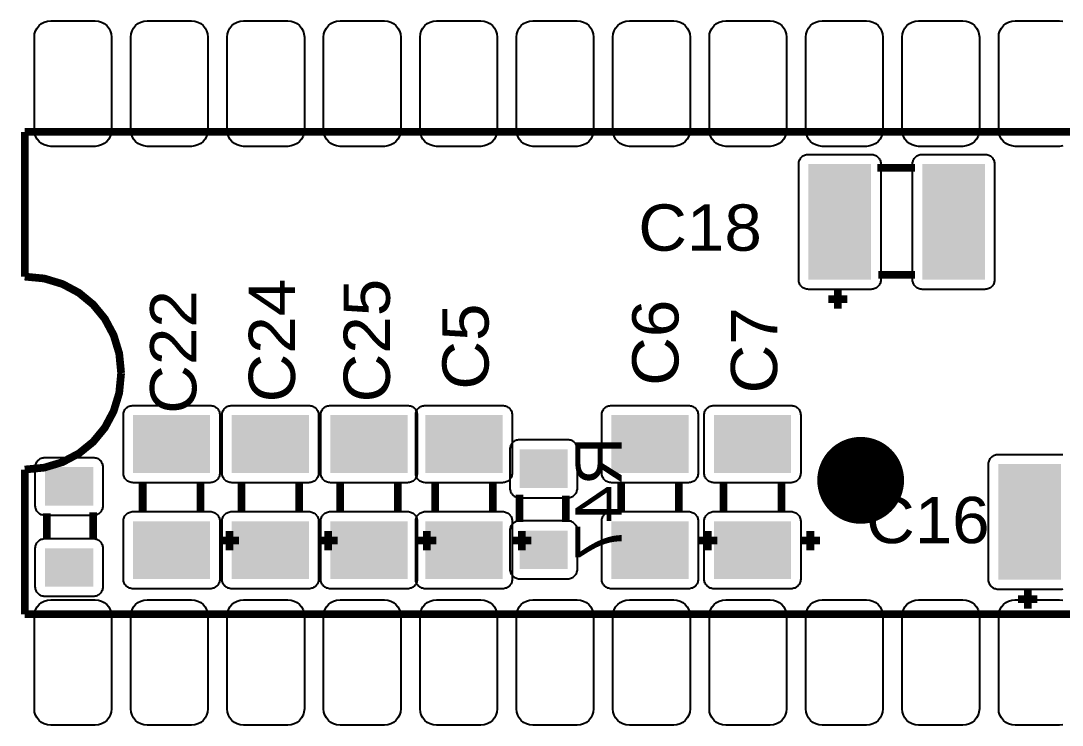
# Model space of a CAD drawing. Header units: inches. Extents: x 18.7 to 39.4, y 4.3 to 20.5.
# Drawn here: x 28.02 to 29.445, y 10.553 to 11.517 of the extents above; entities that cross this region are included whole.
import ezdxf

# ---------------------------------------------------------------- set-up
doc = ezdxf.new("R2010")
doc.units = ezdxf.units.IN
doc.header["$MEASUREMENT"] = 0
doc.styles.get("Standard").update_dxf_attribs({"font": 'arial.ttf'})

# ---------------------------------------------------------------- blocks, each defined once
blk = doc.blocks.new('RPAD')
blk.add_trace([(-0.5, -0.5), (-0.5, 0.5), (0.5, -0.5), (0.5, 0.5)])
blk = doc.blocks.new('EPAD')
at = {"const_width": 0.5}
blk.add_lwpolyline([(-0.25, 0, 1), (0.25, 0, 1)], format="xyb", close=True, dxfattribs=at)
blk = doc.blocks.new('NextionControlV4')
for points in [[(42.5785, 14.3414), (42.5325, 14.3414), (42.529, 14.3418), (42.5258, 14.3428), (42.5229, 14.3443), (42.5204, 14.3464), (42.5183, 14.3489), (42.5168, 14.3518), (42.5158, 14.355), (42.5155, 14.3584), (42.5155, 14.4544), (42.5158, 14.4579), (42.5168, 14.4611), (42.5183, 14.464), (42.5204, 14.4665), (42.5229, 14.4686), (42.5258, 14.4701), (42.529, 14.4711), (42.5325, 14.4714), (42.5785, 14.4714), (42.5819, 14.4711), (42.5851, 14.4701), (42.588, 14.4686), (42.5905, 14.4665), (42.5926, 14.464), (42.5941, 14.4611), (42.5951, 14.4579), (42.5955, 14.4544), (42.5955, 14.3584), (42.5951, 14.355), (42.5941, 14.3518), (42.5926, 14.3489), (42.5905, 14.3464), (42.588, 14.3443), (42.5851, 14.3428), (42.5819, 14.3418), (42.5785, 14.3414)], [(42.6785, 14.3414), (42.6325, 14.3414), (42.629, 14.3418), (42.6258, 14.3428), (42.6229, 14.3443), (42.6204, 14.3464), (42.6183, 14.3489), (42.6168, 14.3518), (42.6158, 14.355), (42.6155, 14.3584), (42.6155, 14.4544), (42.6158, 14.4579), (42.6168, 14.4611), (42.6183, 14.464), (42.6204, 14.4665), (42.6229, 14.4686), (42.6258, 14.4701), (42.629, 14.4711), (42.6325, 14.4714), (42.6785, 14.4714), (42.6819, 14.4711), (42.6851, 14.4701), (42.688, 14.4686), (42.6905, 14.4665), (42.6926, 14.464), (42.6941, 14.4611), (42.6951, 14.4579), (42.6955, 14.4544), (42.6955, 14.3584), (42.6951, 14.355), (42.6941, 14.3518), (42.6926, 14.3489), (42.6905, 14.3464), (42.688, 14.3443), (42.6851, 14.3428), (42.6819, 14.3418), (42.6785, 14.3414)], [(42.7785, 14.3414), (42.7325, 14.3414), (42.729, 14.3418), (42.7258, 14.3428), (42.7229, 14.3443), (42.7204, 14.3464), (42.7183, 14.3489), (42.7168, 14.3518), (42.7158, 14.355), (42.7155, 14.3584), (42.7155, 14.4544), (42.7158, 14.4579), (42.7168, 14.4611), (42.7183, 14.464), (42.7204, 14.4665), (42.7229, 14.4686), (42.7258, 14.4701), (42.729, 14.4711), (42.7325, 14.4714), (42.7785, 14.4714), (42.7819, 14.4711), (42.7851, 14.4701), (42.788, 14.4686), (42.7905, 14.4665), (42.7926, 14.464), (42.7941, 14.4611), (42.7951, 14.4579), (42.7955, 14.4544), (42.7955, 14.3584), (42.7951, 14.355), (42.7941, 14.3518), (42.7926, 14.3489), (42.7905, 14.3464), (42.788, 14.3443), (42.7851, 14.3428), (42.7819, 14.3418), (42.7785, 14.3414)], [(42.8785, 14.3414), (42.8325, 14.3414), (42.829, 14.3418), (42.8258, 14.3428), (42.8229, 14.3443), (42.8204, 14.3464), (42.8183, 14.3489), (42.8168, 14.3518), (42.8158, 14.355), (42.8155, 14.3584), (42.8155, 14.4544), (42.8158, 14.4579), (42.8168, 14.4611), (42.8183, 14.464), (42.8204, 14.4665), (42.8229, 14.4686), (42.8258, 14.4701), (42.829, 14.4711), (42.8325, 14.4714), (42.8785, 14.4714), (42.8819, 14.4711), (42.8851, 14.4701), (42.888, 14.4686), (42.8905, 14.4665), (42.8926, 14.464), (42.8941, 14.4611), (42.8951, 14.4579), (42.8955, 14.4544), (42.8955, 14.3584), (42.8951, 14.355), (42.8941, 14.3518), (42.8926, 14.3489), (42.8905, 14.3464), (42.888, 14.3443), (42.8851, 14.3428), (42.8819, 14.3418), (42.8785, 14.3414)], [(42.9785, 14.3414), (42.9325, 14.3414), (42.929, 14.3418), (42.9258, 14.3428), (42.9229, 14.3443), (42.9204, 14.3464), (42.9183, 14.3489), (42.9168, 14.3518), (42.9158, 14.355), (42.9155, 14.3584), (42.9155, 14.4544), (42.9158, 14.4579), (42.9168, 14.4611), (42.9183, 14.464), (42.9204, 14.4665), (42.9229, 14.4686), (42.9258, 14.4701), (42.929, 14.4711), (42.9325, 14.4714), (42.9785, 14.4714), (42.9819, 14.4711), (42.9851, 14.4701), (42.988, 14.4686), (42.9905, 14.4665), (42.9926, 14.464), (42.9941, 14.4611), (42.9951, 14.4579), (42.9955, 14.4544), (42.9955, 14.3584), (42.9951, 14.355), (42.9941, 14.3518), (42.9926, 14.3489), (42.9905, 14.3464), (42.988, 14.3443), (42.9851, 14.3428), (42.9819, 14.3418), (42.9785, 14.3414)], [(43.0785, 14.3414), (43.0325, 14.3414), (43.029, 14.3418), (43.0258, 14.3428), (43.0229, 14.3443), (43.0204, 14.3464), (43.0183, 14.3489), (43.0168, 14.3518), (43.0158, 14.355), (43.0155, 14.3584), (43.0155, 14.4544), (43.0158, 14.4579), (43.0168, 14.4611), (43.0183, 14.464), (43.0204, 14.4665), (43.0229, 14.4686), (43.0258, 14.4701), (43.029, 14.4711), (43.0325, 14.4714), (43.0785, 14.4714), (43.0819, 14.4711), (43.0851, 14.4701), (43.088, 14.4686), (43.0905, 14.4665), (43.0926, 14.464), (43.0941, 14.4611), (43.0951, 14.4579), (43.0955, 14.4544), (43.0955, 14.3584), (43.0951, 14.355), (43.0941, 14.3518), (43.0926, 14.3489), (43.0905, 14.3464), (43.088, 14.3443), (43.0851, 14.3428), (43.0819, 14.3418), (43.0785, 14.3414)], [(43.1785, 14.3414), (43.1325, 14.3414), (43.129, 14.3418), (43.1258, 14.3428), (43.1229, 14.3443), (43.1204, 14.3464), (43.1183, 14.3489), (43.1168, 14.3518), (43.1158, 14.355), (43.1155, 14.3584), (43.1155, 14.4544), (43.1158, 14.4579), (43.1168, 14.4611), (43.1183, 14.464), (43.1204, 14.4665), (43.1229, 14.4686), (43.1258, 14.4701), (43.129, 14.4711), (43.1325, 14.4714), (43.1785, 14.4714), (43.1819, 14.4711), (43.1851, 14.4701), (43.188, 14.4686), (43.1905, 14.4665), (43.1926, 14.464), (43.1941, 14.4611), (43.1951, 14.4579), (43.1955, 14.4544), (43.1955, 14.3584), (43.1951, 14.355), (43.1941, 14.3518), (43.1926, 14.3489), (43.1905, 14.3464), (43.188, 14.3443), (43.1851, 14.3428), (43.1819, 14.3418), (43.1785, 14.3414)], [(43.2785, 14.3414), (43.2325, 14.3414), (43.229, 14.3418), (43.2258, 14.3428), (43.2229, 14.3443), (43.2204, 14.3464), (43.2183, 14.3489), (43.2168, 14.3518), (43.2158, 14.355), (43.2155, 14.3584), (43.2155, 14.4544), (43.2158, 14.4579), (43.2168, 14.4611), (43.2183, 14.464), (43.2204, 14.4665), (43.2229, 14.4686), (43.2258, 14.4701), (43.229, 14.4711), (43.2325, 14.4714), (43.2785, 14.4714), (43.2819, 14.4711), (43.2851, 14.4701), (43.288, 14.4686), (43.2905, 14.4665), (43.2926, 14.464), (43.2941, 14.4611), (43.2951, 14.4579), (43.2955, 14.4544), (43.2955, 14.3584), (43.2951, 14.355), (43.2941, 14.3518), (43.2926, 14.3489), (43.2905, 14.3464), (43.288, 14.3443), (43.2851, 14.3428), (43.2819, 14.3418), (43.2785, 14.3414)], [(43.3785, 14.3414), (43.3325, 14.3414), (43.329, 14.3418), (43.3258, 14.3428), (43.3229, 14.3443), (43.3204, 14.3464), (43.3183, 14.3489), (43.3168, 14.3518), (43.3158, 14.355), (43.3155, 14.3584), (43.3155, 14.4544), (43.3158, 14.4579), (43.3168, 14.4611), (43.3183, 14.464), (43.3204, 14.4665), (43.3229, 14.4686), (43.3258, 14.4701), (43.329, 14.4711), (43.3325, 14.4714), (43.3785, 14.4714), (43.3819, 14.4711), (43.3851, 14.4701), (43.388, 14.4686), (43.3905, 14.4665), (43.3926, 14.464), (43.3941, 14.4611), (43.3951, 14.4579), (43.3955, 14.4544), (43.3955, 14.3584), (43.3951, 14.355), (43.3941, 14.3518), (43.3926, 14.3489), (43.3905, 14.3464), (43.388, 14.3443), (43.3851, 14.3428), (43.3819, 14.3418), (43.3785, 14.3414)], [(43.4785, 14.3414), (43.4325, 14.3414), (43.429, 14.3418), (43.4258, 14.3428), (43.4229, 14.3443), (43.4204, 14.3464), (43.4183, 14.3489), (43.4168, 14.3518), (43.4158, 14.355), (43.4155, 14.3584), (43.4155, 14.4544), (43.4158, 14.4579), (43.4168, 14.4611), (43.4183, 14.464), (43.4204, 14.4665), (43.4229, 14.4686), (43.4258, 14.4701), (43.429, 14.4711), (43.4325, 14.4714), (43.4785, 14.4714), (43.4819, 14.4711), (43.4851, 14.4701), (43.488, 14.4686), (43.4905, 14.4665), (43.4926, 14.464), (43.4941, 14.4611), (43.4951, 14.4579), (43.4955, 14.4544), (43.4955, 14.3584), (43.4951, 14.355), (43.4941, 14.3518), (43.4926, 14.3489), (43.4905, 14.3464), (43.488, 14.3443), (43.4851, 14.3428), (43.4819, 14.3418), (43.4785, 14.3414)], [(43.3832, 14.1931), (43.3182, 14.1931), (43.3172, 14.1932), (43.3162, 14.1933), (43.3152, 14.1936), (43.3143, 14.1939), (43.3134, 14.1943), (43.3126, 14.1948), (43.3118, 14.1954), (43.3111, 14.196), (43.3105, 14.1967), (43.3099, 14.1975), (43.3094, 14.1983), (43.309, 14.1992), (43.3087, 14.2001), (43.3084, 14.2011), (43.3083, 14.2021), (43.3082, 14.2031), (43.3082, 14.3231), (43.3083, 14.3242), (43.3084, 14.3252), (43.3087, 14.3261), (43.309, 14.3271), (43.3094, 14.3279), (43.3099, 14.3288), (43.3105, 14.3295), (43.3111, 14.3302), (43.3118, 14.3309), (43.3126, 14.3315), (43.3134, 14.3319), (43.3143, 14.3324), (43.3152, 14.3327), (43.3162, 14.3329), (43.3172, 14.3331), (43.3182, 14.3331), (43.3832, 14.3331), (43.3843, 14.3331), (43.3853, 14.3329), (43.3862, 14.3327), (43.3872, 14.3324), (43.388, 14.3319), (43.3889, 14.3315), (43.3896, 14.3309), (43.3903, 14.3302), (43.391, 14.3295), (43.3915, 14.3288), (43.392, 14.3279), (43.3925, 14.3271), (43.3928, 14.3261), (43.393, 14.3252), (43.3932, 14.3242), (43.3932, 14.3231), (43.3932, 14.2031), (43.3932, 14.2021), (43.393, 14.2011), (43.3928, 14.2001), (43.3925, 14.1992), (43.392, 14.1983), (43.3915, 14.1975), (43.391, 14.1967), (43.3903, 14.196), (43.3896, 14.1954), (43.3889, 14.1948), (43.388, 14.1943), (43.3872, 14.1939), (43.3862, 14.1936), (43.3853, 14.1933), (43.3843, 14.1932), (43.3832, 14.1931)], [(43.5012, 14.1931), (43.4362, 14.1931), (43.4352, 14.1932), (43.4342, 14.1933), (43.4332, 14.1936), (43.4323, 14.1939), (43.4314, 14.1943), (43.4306, 14.1948), (43.4298, 14.1954), (43.4291, 14.196), (43.4285, 14.1967), (43.4279, 14.1975), (43.4274, 14.1983), (43.427, 14.1992), (43.4267, 14.2001), (43.4264, 14.2011), (43.4263, 14.2021), (43.4262, 14.2031), (43.4262, 14.3231), (43.4263, 14.3242), (43.4264, 14.3252), (43.4267, 14.3261), (43.427, 14.3271), (43.4274, 14.3279), (43.4279, 14.3288), (43.4285, 14.3295), (43.4291, 14.3302), (43.4298, 14.3309), (43.4306, 14.3315), (43.4314, 14.3319), (43.4323, 14.3324), (43.4332, 14.3327), (43.4342, 14.3329), (43.4352, 14.3331), (43.4362, 14.3331), (43.5012, 14.3331), (43.5023, 14.3331), (43.5033, 14.3329), (43.5042, 14.3327), (43.5052, 14.3324), (43.506, 14.3319), (43.5069, 14.3315), (43.5076, 14.3309), (43.5083, 14.3302), (43.509, 14.3295), (43.5095, 14.3288), (43.51, 14.3279), (43.5105, 14.3271), (43.5108, 14.3261), (43.511, 14.3252), (43.5112, 14.3242), (43.5112, 14.3231), (43.5112, 14.2031), (43.5112, 14.2021), (43.511, 14.2011), (43.5108, 14.2001), (43.5105, 14.1992), (43.51, 14.1983), (43.5095, 14.1975), (43.509, 14.1967), (43.5083, 14.196), (43.5076, 14.1954), (43.5069, 14.1948), (43.506, 14.1943), (43.5052, 14.1939), (43.5042, 14.1936), (43.5033, 14.1933), (43.5023, 14.1932), (43.5012, 14.1931)], [(42.7078, 14.0628), (42.7078, 14.0028), (42.7078, 14.0018), (42.7076, 14.0008), (42.7074, 13.9998), (42.707, 13.9989), (42.7066, 13.998), (42.7061, 13.9972), (42.7056, 13.9964), (42.7049, 13.9957), (42.7042, 13.9951), (42.7035, 13.9945), (42.7026, 13.994), (42.7018, 13.9936), (42.7008, 13.9933), (42.6999, 13.993), (42.6989, 13.9929), (42.6978, 13.9928), (42.6178, 13.9928), (42.6168, 13.9929), (42.6158, 13.993), (42.6148, 13.9933), (42.6139, 13.9936), (42.613, 13.994), (42.6122, 13.9945), (42.6114, 13.9951), (42.6107, 13.9957), (42.6101, 13.9964), (42.6095, 13.9972), (42.609, 13.998), (42.6086, 13.9989), (42.6083, 13.9998), (42.608, 14.0008), (42.6079, 14.0018), (42.6078, 14.0028), (42.6078, 14.0628), (42.6079, 14.0639), (42.608, 14.0649), (42.6083, 14.0658), (42.6086, 14.0668), (42.609, 14.0676), (42.6095, 14.0685), (42.6101, 14.0692), (42.6107, 14.0699), (42.6114, 14.0706), (42.6122, 14.0711), (42.613, 14.0716), (42.6139, 14.072), (42.6148, 14.0724), (42.6158, 14.0726), (42.6168, 14.0728), (42.6178, 14.0728), (42.6978, 14.0728), (42.6989, 14.0728), (42.6999, 14.0726), (42.7008, 14.0724), (42.7018, 14.072), (42.7026, 14.0716), (42.7035, 14.0711), (42.7042, 14.0706), (42.7049, 14.0699), (42.7056, 14.0692), (42.7061, 14.0685), (42.7066, 14.0676), (42.707, 14.0668), (42.7074, 14.0658), (42.7076, 14.0649), (42.7078, 14.0639), (42.7078, 14.0628)], [(42.8102, 14.0628), (42.8102, 14.0028), (42.8101, 14.0018), (42.81, 14.0008), (42.8097, 13.9998), (42.8094, 13.9989), (42.809, 13.998), (42.8085, 13.9972), (42.8079, 13.9964), (42.8073, 13.9957), (42.8066, 13.9951), (42.8058, 13.9945), (42.805, 13.994), (42.8041, 13.9936), (42.8032, 13.9933), (42.8022, 13.993), (42.8012, 13.9929), (42.8002, 13.9928), (42.7202, 13.9928), (42.7191, 13.9929), (42.7181, 13.993), (42.7172, 13.9933), (42.7162, 13.9936), (42.7154, 13.994), (42.7145, 13.9945), (42.7138, 13.9951), (42.7131, 13.9957), (42.7124, 13.9964), (42.7119, 13.9972), (42.7114, 13.998), (42.7109, 13.9989), (42.7106, 13.9998), (42.7104, 14.0008), (42.7102, 14.0018), (42.7102, 14.0028), (42.7102, 14.0628), (42.7102, 14.0639), (42.7104, 14.0649), (42.7106, 14.0658), (42.7109, 14.0668), (42.7114, 14.0676), (42.7119, 14.0685), (42.7124, 14.0692), (42.7131, 14.0699), (42.7138, 14.0706), (42.7145, 14.0711), (42.7154, 14.0716), (42.7162, 14.072), (42.7172, 14.0724), (42.7181, 14.0726), (42.7191, 14.0728), (42.7202, 14.0728), (42.8002, 14.0728), (42.8012, 14.0728), (42.8022, 14.0726), (42.8032, 14.0724), (42.8041, 14.072), (42.805, 14.0716), (42.8058, 14.0711), (42.8066, 14.0706), (42.8073, 14.0699), (42.8079, 14.0692), (42.8085, 14.0685), (42.809, 14.0676), (42.8094, 14.0668), (42.8097, 14.0658), (42.81, 14.0649), (42.8101, 14.0639), (42.8102, 14.0628)], [(42.9125, 14.0628), (42.9125, 14.0028), (42.9125, 14.0018), (42.9123, 14.0008), (42.9121, 13.9998), (42.9118, 13.9989), (42.9114, 13.998), (42.9109, 13.9972), (42.9103, 13.9964), (42.9096, 13.9957), (42.9089, 13.9951), (42.9082, 13.9945), (42.9074, 13.994), (42.9065, 13.9936), (42.9056, 13.9933), (42.9046, 13.993), (42.9036, 13.9929), (42.9025, 13.9928), (42.8225, 13.9928), (42.8215, 13.9929), (42.8205, 13.993), (42.8195, 13.9933), (42.8186, 13.9936), (42.8177, 13.994), (42.8169, 13.9945), (42.8161, 13.9951), (42.8154, 13.9957), (42.8148, 13.9964), (42.8142, 13.9972), (42.8137, 13.998), (42.8133, 13.9989), (42.813, 13.9998), (42.8127, 14.0008), (42.8126, 14.0018), (42.8125, 14.0028), (42.8125, 14.0628), (42.8126, 14.0639), (42.8127, 14.0649), (42.813, 14.0658), (42.8133, 14.0668), (42.8137, 14.0676), (42.8142, 14.0685), (42.8148, 14.0692), (42.8154, 14.0699), (42.8161, 14.0706), (42.8169, 14.0711), (42.8177, 14.0716), (42.8186, 14.072), (42.8195, 14.0724), (42.8205, 14.0726), (42.8215, 14.0728), (42.8225, 14.0728), (42.9025, 14.0728), (42.9036, 14.0728), (42.9046, 14.0726), (42.9056, 14.0724), (42.9065, 14.072), (42.9074, 14.0716), (42.9082, 14.0711), (42.9089, 14.0706), (42.9096, 14.0699), (42.9103, 14.0692), (42.9109, 14.0685), (42.9114, 14.0676), (42.9118, 14.0668), (42.9121, 14.0658), (42.9123, 14.0649), (42.9125, 14.0639), (42.9125, 14.0628)], [(43.011, 14.0628), (43.011, 14.0028), (43.0109, 14.0018), (43.0108, 14.0008), (43.0105, 13.9998), (43.0102, 13.9989), (43.0098, 13.998), (43.0093, 13.9972), (43.0087, 13.9964), (43.0081, 13.9957), (43.0074, 13.9951), (43.0066, 13.9945), (43.0058, 13.994), (43.0049, 13.9936), (43.004, 13.9933), (43.003, 13.993), (43.002, 13.9929), (43.001, 13.9928), (42.921, 13.9928), (42.9199, 13.9929), (42.9189, 13.993), (42.918, 13.9933), (42.917, 13.9936), (42.9162, 13.994), (42.9153, 13.9945), (42.9146, 13.9951), (42.9139, 13.9957), (42.9132, 13.9964), (42.9126, 13.9972), (42.9122, 13.998), (42.9117, 13.9989), (42.9114, 13.9998), (42.9112, 14.0008), (42.911, 14.0018), (42.911, 14.0028), (42.911, 14.0628), (42.911, 14.0639), (42.9112, 14.0649), (42.9114, 14.0658), (42.9117, 14.0668), (42.9122, 14.0676), (42.9126, 14.0685), (42.9132, 14.0692), (42.9139, 14.0699), (42.9146, 14.0706), (42.9153, 14.0711), (42.9162, 14.0716), (42.917, 14.072), (42.918, 14.0724), (42.9189, 14.0726), (42.9199, 14.0728), (42.921, 14.0728), (43.001, 14.0728), (43.002, 14.0728), (43.003, 14.0726), (43.004, 14.0724), (43.0049, 14.072), (43.0058, 14.0716), (43.0066, 14.0711), (43.0074, 14.0706), (43.0081, 14.0699), (43.0087, 14.0692), (43.0093, 14.0685), (43.0098, 14.0676), (43.0102, 14.0668), (43.0105, 14.0658), (43.0108, 14.0649), (43.0109, 14.0639), (43.011, 14.0628)], [(43.2039, 14.0628), (43.2039, 14.0028), (43.2038, 14.0018), (43.2037, 14.0008), (43.2034, 13.9998), (43.2031, 13.9989), (43.2027, 13.998), (43.2022, 13.9972), (43.2016, 13.9964), (43.201, 13.9957), (43.2003, 13.9951), (43.1995, 13.9945), (43.1987, 13.994), (43.1978, 13.9936), (43.1969, 13.9933), (43.1959, 13.993), (43.1949, 13.9929), (43.1939, 13.9928), (43.1139, 13.9928), (43.1128, 13.9929), (43.1118, 13.993), (43.1109, 13.9933), (43.1099, 13.9936), (43.1091, 13.994), (43.1082, 13.9945), (43.1075, 13.9951), (43.1068, 13.9957), (43.1061, 13.9964), (43.1056, 13.9972), (43.1051, 13.998), (43.1047, 13.9989), (43.1043, 13.9998), (43.1041, 14.0008), (43.1039, 14.0018), (43.1039, 14.0028), (43.1039, 14.0628), (43.1039, 14.0639), (43.1041, 14.0649), (43.1043, 14.0658), (43.1047, 14.0668), (43.1051, 14.0676), (43.1056, 14.0685), (43.1061, 14.0692), (43.1068, 14.0699), (43.1075, 14.0706), (43.1082, 14.0711), (43.1091, 14.0716), (43.1099, 14.072), (43.1109, 14.0724), (43.1118, 14.0726), (43.1128, 14.0728), (43.1139, 14.0728), (43.1939, 14.0728), (43.1949, 14.0728), (43.1959, 14.0726), (43.1969, 14.0724), (43.1978, 14.072), (43.1987, 14.0716), (43.1995, 14.0711), (43.2003, 14.0706), (43.201, 14.0699), (43.2016, 14.0692), (43.2022, 14.0685), (43.2027, 14.0676), (43.2031, 14.0668), (43.2034, 14.0658), (43.2037, 14.0649), (43.2038, 14.0639), (43.2039, 14.0628)], [(43.3102, 14.0628), (43.3102, 14.0028), (43.3101, 14.0018), (43.31, 14.0008), (43.3097, 13.9998), (43.3094, 13.9989), (43.309, 13.998), (43.3085, 13.9972), (43.3079, 13.9964), (43.3073, 13.9957), (43.3066, 13.9951), (43.3058, 13.9945), (43.305, 13.994), (43.3041, 13.9936), (43.3032, 13.9933), (43.3022, 13.993), (43.3012, 13.9929), (43.3002, 13.9928), (43.2202, 13.9928), (43.2191, 13.9929), (43.2181, 13.993), (43.2172, 13.9933), (43.2162, 13.9936), (43.2154, 13.994), (43.2145, 13.9945), (43.2138, 13.9951), (43.2131, 13.9957), (43.2124, 13.9964), (43.2119, 13.9972), (43.2114, 13.998), (43.2109, 13.9989), (43.2106, 13.9998), (43.2104, 14.0008), (43.2102, 14.0018), (43.2102, 14.0028), (43.2102, 14.0628), (43.2102, 14.0639), (43.2104, 14.0649), (43.2106, 14.0658), (43.2109, 14.0668), (43.2114, 14.0676), (43.2119, 14.0685), (43.2124, 14.0692), (43.2131, 14.0699), (43.2138, 14.0706), (43.2145, 14.0711), (43.2154, 14.0716), (43.2162, 14.072), (43.2172, 14.0724), (43.2181, 14.0726), (43.2191, 14.0728), (43.2202, 14.0728), (43.3002, 14.0728), (43.3012, 14.0728), (43.3022, 14.0726), (43.3032, 14.0724), (43.3041, 14.072), (43.305, 14.0716), (43.3058, 14.0711), (43.3066, 14.0706), (43.3073, 14.0699), (43.3079, 14.0692), (43.3085, 14.0685), (43.309, 14.0676), (43.3094, 14.0668), (43.3097, 14.0658), (43.31, 14.0649), (43.3101, 14.0639), (43.3102, 14.0628)], [(43.0786, 13.9872), (43.0786, 14.0272), (43.0786, 14.0283), (43.0784, 14.0293), (43.0782, 14.0302), (43.0779, 14.0312), (43.0775, 14.032), (43.077, 14.0329), (43.0764, 14.0336), (43.0758, 14.0343), (43.075, 14.035), (43.0743, 14.0355), (43.0735, 14.036), (43.0726, 14.0365), (43.0717, 14.0368), (43.0707, 14.037), (43.0697, 14.0372), (43.0686, 14.0372), (43.0186, 14.0372), (43.0176, 14.0372), (43.0166, 14.037), (43.0156, 14.0368), (43.0147, 14.0365), (43.0138, 14.036), (43.013, 14.0355), (43.0122, 14.035), (43.0115, 14.0343), (43.0109, 14.0336), (43.0103, 14.0329), (43.0098, 14.032), (43.0094, 14.0312), (43.0091, 14.0302), (43.0088, 14.0293), (43.0087, 14.0283), (43.0086, 14.0272), (43.0086, 13.9872), (43.0087, 13.9862), (43.0088, 13.9852), (43.0091, 13.9842), (43.0094, 13.9833), (43.0098, 13.9824), (43.0103, 13.9816), (43.0109, 13.9808), (43.0115, 13.9801), (43.0122, 13.9795), (43.013, 13.9789), (43.0138, 13.9784), (43.0147, 13.978), (43.0156, 13.9777), (43.0166, 13.9774), (43.0176, 13.9773), (43.0186, 13.9772), (43.0686, 13.9772), (43.0697, 13.9773), (43.0707, 13.9774), (43.0717, 13.9777), (43.0726, 13.978), (43.0735, 13.9784), (43.0743, 13.9789), (43.075, 13.9795), (43.0758, 13.9801), (43.0764, 13.9808), (43.077, 13.9816), (43.0775, 13.9824), (43.0779, 13.9833), (43.0782, 13.9842), (43.0784, 13.9852), (43.0786, 13.9862), (43.0786, 13.9872)], [(42.5165, 13.9689), (42.5165, 14.0089), (42.5166, 14.0099), (42.5167, 14.0109), (42.517, 14.0119), (42.5173, 14.0128), (42.5177, 14.0137), (42.5182, 14.0145), (42.5188, 14.0153), (42.5194, 14.016), (42.5201, 14.0166), (42.5209, 14.0172), (42.5217, 14.0177), (42.5226, 14.0181), (42.5235, 14.0184), (42.5245, 14.0187), (42.5255, 14.0188), (42.5265, 14.0189), (42.5765, 14.0189), (42.5776, 14.0188), (42.5786, 14.0187), (42.5795, 14.0184), (42.5805, 14.0181), (42.5813, 14.0177), (42.5822, 14.0172), (42.5829, 14.0166), (42.5836, 14.016), (42.5843, 14.0153), (42.5848, 14.0145), (42.5853, 14.0137), (42.5857, 14.0128), (42.5861, 14.0119), (42.5863, 14.0109), (42.5865, 14.0099), (42.5865, 14.0089), (42.5865, 13.9689), (42.5865, 13.9678), (42.5863, 13.9668), (42.5861, 13.9659), (42.5857, 13.9649), (42.5853, 13.9641), (42.5848, 13.9632), (42.5843, 13.9625), (42.5836, 13.9618), (42.5829, 13.9611), (42.5822, 13.9605), (42.5813, 13.9601), (42.5805, 13.9596), (42.5795, 13.9593), (42.5786, 13.9591), (42.5776, 13.9589), (42.5765, 13.9589), (42.5265, 13.9589), (42.5255, 13.9589), (42.5245, 13.9591), (42.5235, 13.9593), (42.5226, 13.9596), (42.5217, 13.9601), (42.5209, 13.9605), (42.5201, 13.9611), (42.5194, 13.9618), (42.5188, 13.9625), (42.5182, 13.9632), (42.5177, 13.9641), (42.5173, 13.9649), (42.517, 13.9659), (42.5167, 13.9668), (42.5166, 13.9678), (42.5165, 13.9689)], [(42.7078, 13.9528), (42.7078, 13.8928), (42.7078, 13.8918), (42.7076, 13.8908), (42.7074, 13.8898), (42.707, 13.8889), (42.7066, 13.888), (42.7061, 13.8872), (42.7056, 13.8864), (42.7049, 13.8857), (42.7042, 13.8851), (42.7035, 13.8845), (42.7026, 13.884), (42.7018, 13.8836), (42.7008, 13.8833), (42.6999, 13.883), (42.6989, 13.8829), (42.6978, 13.8828), (42.6178, 13.8828), (42.6168, 13.8829), (42.6158, 13.883), (42.6148, 13.8833), (42.6139, 13.8836), (42.613, 13.884), (42.6122, 13.8845), (42.6114, 13.8851), (42.6107, 13.8857), (42.6101, 13.8864), (42.6095, 13.8872), (42.609, 13.888), (42.6086, 13.8889), (42.6083, 13.8898), (42.608, 13.8908), (42.6079, 13.8918), (42.6078, 13.8928), (42.6078, 13.9528), (42.6079, 13.9539), (42.608, 13.9549), (42.6083, 13.9558), (42.6086, 13.9568), (42.609, 13.9576), (42.6095, 13.9585), (42.6101, 13.9592), (42.6107, 13.9599), (42.6114, 13.9606), (42.6122, 13.9611), (42.613, 13.9616), (42.6139, 13.962), (42.6148, 13.9624), (42.6158, 13.9626), (42.6168, 13.9628), (42.6178, 13.9628), (42.6978, 13.9628), (42.6989, 13.9628), (42.6999, 13.9626), (42.7008, 13.9624), (42.7018, 13.962), (42.7026, 13.9616), (42.7035, 13.9611), (42.7042, 13.9606), (42.7049, 13.9599), (42.7056, 13.9592), (42.7061, 13.9585), (42.7066, 13.9576), (42.707, 13.9568), (42.7074, 13.9558), (42.7076, 13.9549), (42.7078, 13.9539), (42.7078, 13.9528)], [(42.8102, 13.9528), (42.8102, 13.8928), (42.8101, 13.8918), (42.81, 13.8908), (42.8097, 13.8898), (42.8094, 13.8889), (42.809, 13.888), (42.8085, 13.8872), (42.8079, 13.8864), (42.8073, 13.8857), (42.8066, 13.8851), (42.8058, 13.8845), (42.805, 13.884), (42.8041, 13.8836), (42.8032, 13.8833), (42.8022, 13.883), (42.8012, 13.8829), (42.8002, 13.8828), (42.7202, 13.8828), (42.7191, 13.8829), (42.7181, 13.883), (42.7172, 13.8833), (42.7162, 13.8836), (42.7154, 13.884), (42.7145, 13.8845), (42.7138, 13.8851), (42.7131, 13.8857), (42.7124, 13.8864), (42.7119, 13.8872), (42.7114, 13.888), (42.7109, 13.8889), (42.7106, 13.8898), (42.7104, 13.8908), (42.7102, 13.8918), (42.7102, 13.8928), (42.7102, 13.9528), (42.7102, 13.9539), (42.7104, 13.9549), (42.7106, 13.9558), (42.7109, 13.9568), (42.7114, 13.9576), (42.7119, 13.9585), (42.7124, 13.9592), (42.7131, 13.9599), (42.7138, 13.9606), (42.7145, 13.9611), (42.7154, 13.9616), (42.7162, 13.962), (42.7172, 13.9624), (42.7181, 13.9626), (42.7191, 13.9628), (42.7202, 13.9628), (42.8002, 13.9628), (42.8012, 13.9628), (42.8022, 13.9626), (42.8032, 13.9624), (42.8041, 13.962), (42.805, 13.9616), (42.8058, 13.9611), (42.8066, 13.9606), (42.8073, 13.9599), (42.8079, 13.9592), (42.8085, 13.9585), (42.809, 13.9576), (42.8094, 13.9568), (42.8097, 13.9558), (42.81, 13.9549), (42.8101, 13.9539), (42.8102, 13.9528)], [(42.9125, 13.9528), (42.9125, 13.8928), (42.9125, 13.8918), (42.9123, 13.8908), (42.9121, 13.8898), (42.9118, 13.8889), (42.9114, 13.888), (42.9109, 13.8872), (42.9103, 13.8864), (42.9096, 13.8857), (42.9089, 13.8851), (42.9082, 13.8845), (42.9074, 13.884), (42.9065, 13.8836), (42.9056, 13.8833), (42.9046, 13.883), (42.9036, 13.8829), (42.9025, 13.8828), (42.8225, 13.8828), (42.8215, 13.8829), (42.8205, 13.883), (42.8195, 13.8833), (42.8186, 13.8836), (42.8177, 13.884), (42.8169, 13.8845), (42.8161, 13.8851), (42.8154, 13.8857), (42.8148, 13.8864), (42.8142, 13.8872), (42.8137, 13.888), (42.8133, 13.8889), (42.813, 13.8898), (42.8127, 13.8908), (42.8126, 13.8918), (42.8125, 13.8928), (42.8125, 13.9528), (42.8126, 13.9539), (42.8127, 13.9549), (42.813, 13.9558), (42.8133, 13.9568), (42.8137, 13.9576), (42.8142, 13.9585), (42.8148, 13.9592), (42.8154, 13.9599), (42.8161, 13.9606), (42.8169, 13.9611), (42.8177, 13.9616), (42.8186, 13.962), (42.8195, 13.9624), (42.8205, 13.9626), (42.8215, 13.9628), (42.8225, 13.9628), (42.9025, 13.9628), (42.9036, 13.9628), (42.9046, 13.9626), (42.9056, 13.9624), (42.9065, 13.962), (42.9074, 13.9616), (42.9082, 13.9611), (42.9089, 13.9606), (42.9096, 13.9599), (42.9103, 13.9592), (42.9109, 13.9585), (42.9114, 13.9576), (42.9118, 13.9568), (42.9121, 13.9558), (42.9123, 13.9549), (42.9125, 13.9539), (42.9125, 13.9528)], [(43.011, 13.9528), (43.011, 13.8928), (43.0109, 13.8918), (43.0108, 13.8908), (43.0105, 13.8898), (43.0102, 13.8889), (43.0098, 13.888), (43.0093, 13.8872), (43.0087, 13.8864), (43.0081, 13.8857), (43.0074, 13.8851), (43.0066, 13.8845), (43.0058, 13.884), (43.0049, 13.8836), (43.004, 13.8833), (43.003, 13.883), (43.002, 13.8829), (43.001, 13.8828), (42.921, 13.8828), (42.9199, 13.8829), (42.9189, 13.883), (42.918, 13.8833), (42.917, 13.8836), (42.9162, 13.884), (42.9153, 13.8845), (42.9146, 13.8851), (42.9139, 13.8857), (42.9132, 13.8864), (42.9126, 13.8872), (42.9122, 13.888), (42.9117, 13.8889), (42.9114, 13.8898), (42.9112, 13.8908), (42.911, 13.8918), (42.911, 13.8928), (42.911, 13.9528), (42.911, 13.9539), (42.9112, 13.9549), (42.9114, 13.9558), (42.9117, 13.9568), (42.9122, 13.9576), (42.9126, 13.9585), (42.9132, 13.9592), (42.9139, 13.9599), (42.9146, 13.9606), (42.9153, 13.9611), (42.9162, 13.9616), (42.917, 13.962), (42.918, 13.9624), (42.9189, 13.9626), (42.9199, 13.9628), (42.921, 13.9628), (43.001, 13.9628), (43.002, 13.9628), (43.003, 13.9626), (43.004, 13.9624), (43.0049, 13.962), (43.0058, 13.9616), (43.0066, 13.9611), (43.0074, 13.9606), (43.0081, 13.9599), (43.0087, 13.9592), (43.0093, 13.9585), (43.0098, 13.9576), (43.0102, 13.9568), (43.0105, 13.9558), (43.0108, 13.9549), (43.0109, 13.9539), (43.011, 13.9528)], [(43.2039, 13.9528), (43.2039, 13.8928), (43.2038, 13.8918), (43.2037, 13.8908), (43.2034, 13.8898), (43.2031, 13.8889), (43.2027, 13.888), (43.2022, 13.8872), (43.2016, 13.8864), (43.201, 13.8857), (43.2003, 13.8851), (43.1995, 13.8845), (43.1987, 13.884), (43.1978, 13.8836), (43.1969, 13.8833), (43.1959, 13.883), (43.1949, 13.8829), (43.1939, 13.8828), (43.1139, 13.8828), (43.1128, 13.8829), (43.1118, 13.883), (43.1109, 13.8833), (43.1099, 13.8836), (43.1091, 13.884), (43.1082, 13.8845), (43.1075, 13.8851), (43.1068, 13.8857), (43.1061, 13.8864), (43.1056, 13.8872), (43.1051, 13.888), (43.1047, 13.8889), (43.1043, 13.8898), (43.1041, 13.8908), (43.1039, 13.8918), (43.1039, 13.8928), (43.1039, 13.9528), (43.1039, 13.9539), (43.1041, 13.9549), (43.1043, 13.9558), (43.1047, 13.9568), (43.1051, 13.9576), (43.1056, 13.9585), (43.1061, 13.9592), (43.1068, 13.9599), (43.1075, 13.9606), (43.1082, 13.9611), (43.1091, 13.9616), (43.1099, 13.962), (43.1109, 13.9624), (43.1118, 13.9626), (43.1128, 13.9628), (43.1139, 13.9628), (43.1939, 13.9628), (43.1949, 13.9628), (43.1959, 13.9626), (43.1969, 13.9624), (43.1978, 13.962), (43.1987, 13.9616), (43.1995, 13.9611), (43.2003, 13.9606), (43.201, 13.9599), (43.2016, 13.9592), (43.2022, 13.9585), (43.2027, 13.9576), (43.2031, 13.9568), (43.2034, 13.9558), (43.2037, 13.9549), (43.2038, 13.9539), (43.2039, 13.9528)], [(43.3102, 13.9528), (43.3102, 13.8928), (43.3101, 13.8918), (43.31, 13.8908), (43.3097, 13.8898), (43.3094, 13.8889), (43.309, 13.888), (43.3085, 13.8872), (43.3079, 13.8864), (43.3073, 13.8857), (43.3066, 13.8851), (43.3058, 13.8845), (43.305, 13.884), (43.3041, 13.8836), (43.3032, 13.8833), (43.3022, 13.883), (43.3012, 13.8829), (43.3002, 13.8828), (43.2202, 13.8828), (43.2191, 13.8829), (43.2181, 13.883), (43.2172, 13.8833), (43.2162, 13.8836), (43.2154, 13.884), (43.2145, 13.8845), (43.2138, 13.8851), (43.2131, 13.8857), (43.2124, 13.8864), (43.2119, 13.8872), (43.2114, 13.888), (43.2109, 13.8889), (43.2106, 13.8898), (43.2104, 13.8908), (43.2102, 13.8918), (43.2102, 13.8928), (43.2102, 13.9528), (43.2102, 13.9539), (43.2104, 13.9549), (43.2106, 13.9558), (43.2109, 13.9568), (43.2114, 13.9576), (43.2119, 13.9585), (43.2124, 13.9592), (43.2131, 13.9599), (43.2138, 13.9606), (43.2145, 13.9611), (43.2154, 13.9616), (43.2162, 13.962), (43.2172, 13.9624), (43.2181, 13.9626), (43.2191, 13.9628), (43.2202, 13.9628), (43.3002, 13.9628), (43.3012, 13.9628), (43.3022, 13.9626), (43.3032, 13.9624), (43.3041, 13.962), (43.305, 13.9616), (43.3058, 13.9611), (43.3066, 13.9606), (43.3073, 13.9599), (43.3079, 13.9592), (43.3085, 13.9585), (43.309, 13.9576), (43.3094, 13.9568), (43.3097, 13.9558), (43.31, 13.9549), (43.3101, 13.9539), (43.3102, 13.9528)], [(43.0786, 13.9032), (43.0786, 13.9432), (43.0786, 13.9443), (43.0784, 13.9453), (43.0782, 13.9462), (43.0779, 13.9472), (43.0775, 13.948), (43.077, 13.9489), (43.0764, 13.9496), (43.0758, 13.9503), (43.075, 13.951), (43.0743, 13.9515), (43.0735, 13.952), (43.0726, 13.9525), (43.0717, 13.9528), (43.0707, 13.953), (43.0697, 13.9532), (43.0686, 13.9532), (43.0186, 13.9532), (43.0176, 13.9532), (43.0166, 13.953), (43.0156, 13.9528), (43.0147, 13.9525), (43.0138, 13.952), (43.013, 13.9515), (43.0122, 13.951), (43.0115, 13.9503), (43.0109, 13.9496), (43.0103, 13.9489), (43.0098, 13.948), (43.0094, 13.9472), (43.0091, 13.9462), (43.0088, 13.9453), (43.0087, 13.9443), (43.0086, 13.9432), (43.0086, 13.9032), (43.0087, 13.9022), (43.0088, 13.9012), (43.0091, 13.9002), (43.0094, 13.8993), (43.0098, 13.8984), (43.0103, 13.8976), (43.0109, 13.8968), (43.0115, 13.8961), (43.0122, 13.8955), (43.013, 13.8949), (43.0138, 13.8944), (43.0147, 13.894), (43.0156, 13.8937), (43.0166, 13.8934), (43.0176, 13.8933), (43.0186, 13.8932), (43.0686, 13.8932), (43.0697, 13.8933), (43.0707, 13.8934), (43.0717, 13.8937), (43.0726, 13.894), (43.0735, 13.8944), (43.0743, 13.8949), (43.075, 13.8955), (43.0758, 13.8961), (43.0764, 13.8968), (43.077, 13.8976), (43.0775, 13.8984), (43.0779, 13.8993), (43.0782, 13.9002), (43.0784, 13.9012), (43.0786, 13.9022), (43.0786, 13.9032)], [(42.5165, 13.8849), (42.5165, 13.9249), (42.5166, 13.9259), (42.5167, 13.9269), (42.517, 13.9279), (42.5173, 13.9288), (42.5177, 13.9297), (42.5182, 13.9305), (42.5188, 13.9313), (42.5194, 13.932), (42.5201, 13.9326), (42.5209, 13.9332), (42.5217, 13.9337), (42.5226, 13.9341), (42.5235, 13.9344), (42.5245, 13.9347), (42.5255, 13.9348), (42.5265, 13.9349), (42.5765, 13.9349), (42.5776, 13.9348), (42.5786, 13.9347), (42.5795, 13.9344), (42.5805, 13.9341), (42.5813, 13.9337), (42.5822, 13.9332), (42.5829, 13.9326), (42.5836, 13.932), (42.5843, 13.9313), (42.5848, 13.9305), (42.5853, 13.9297), (42.5857, 13.9288), (42.5861, 13.9279), (42.5863, 13.9269), (42.5865, 13.9259), (42.5865, 13.9249), (42.5865, 13.8849), (42.5865, 13.8838), (42.5863, 13.8828), (42.5861, 13.8819), (42.5857, 13.8809), (42.5853, 13.8801), (42.5848, 13.8792), (42.5843, 13.8785), (42.5836, 13.8778), (42.5829, 13.8771), (42.5822, 13.8765), (42.5813, 13.8761), (42.5805, 13.8756), (42.5795, 13.8753), (42.5786, 13.8751), (42.5776, 13.8749), (42.5765, 13.8749), (42.5265, 13.8749), (42.5255, 13.8749), (42.5245, 13.8751), (42.5235, 13.8753), (42.5226, 13.8756), (42.5217, 13.8761), (42.5209, 13.8765), (42.5201, 13.8771), (42.5194, 13.8778), (42.5188, 13.8785), (42.5182, 13.8792), (42.5177, 13.8801), (42.5173, 13.8809), (42.517, 13.8819), (42.5167, 13.8828), (42.5166, 13.8838), (42.5165, 13.8849)], [(42.5325, 13.8714), (42.5785, 13.8714), (42.5819, 13.8711), (42.5851, 13.8701), (42.588, 13.8686), (42.5905, 13.8665), (42.5926, 13.864), (42.5941, 13.8611), (42.5951, 13.8579), (42.5955, 13.8544), (42.5955, 13.7584), (42.5951, 13.755), (42.5941, 13.7518), (42.5926, 13.7489), (42.5905, 13.7464), (42.588, 13.7443), (42.5851, 13.7428), (42.5819, 13.7418), (42.5785, 13.7414), (42.5325, 13.7414), (42.529, 13.7418), (42.5258, 13.7428), (42.5229, 13.7443), (42.5204, 13.7464), (42.5183, 13.7489), (42.5168, 13.7518), (42.5158, 13.755), (42.5155, 13.7584), (42.5155, 13.8544), (42.5158, 13.8579), (42.5168, 13.8611), (42.5183, 13.864), (42.5204, 13.8665), (42.5229, 13.8686), (42.5258, 13.8701), (42.529, 13.8711), (42.5325, 13.8714)], [(42.6325, 13.8714), (42.6785, 13.8714), (42.6819, 13.8711), (42.6851, 13.8701), (42.688, 13.8686), (42.6905, 13.8665), (42.6926, 13.864), (42.6941, 13.8611), (42.6951, 13.8579), (42.6955, 13.8544), (42.6955, 13.7584), (42.6951, 13.755), (42.6941, 13.7518), (42.6926, 13.7489), (42.6905, 13.7464), (42.688, 13.7443), (42.6851, 13.7428), (42.6819, 13.7418), (42.6785, 13.7414), (42.6325, 13.7414), (42.629, 13.7418), (42.6258, 13.7428), (42.6229, 13.7443), (42.6204, 13.7464), (42.6183, 13.7489), (42.6168, 13.7518), (42.6158, 13.755), (42.6155, 13.7584), (42.6155, 13.8544), (42.6158, 13.8579), (42.6168, 13.8611), (42.6183, 13.864), (42.6204, 13.8665), (42.6229, 13.8686), (42.6258, 13.8701), (42.629, 13.8711), (42.6325, 13.8714)], [(42.7325, 13.8714), (42.7785, 13.8714), (42.7819, 13.8711), (42.7851, 13.8701), (42.788, 13.8686), (42.7905, 13.8665), (42.7926, 13.864), (42.7941, 13.8611), (42.7951, 13.8579), (42.7955, 13.8544), (42.7955, 13.7584), (42.7951, 13.755), (42.7941, 13.7518), (42.7926, 13.7489), (42.7905, 13.7464), (42.788, 13.7443), (42.7851, 13.7428), (42.7819, 13.7418), (42.7785, 13.7414), (42.7325, 13.7414), (42.729, 13.7418), (42.7258, 13.7428), (42.7229, 13.7443), (42.7204, 13.7464), (42.7183, 13.7489), (42.7168, 13.7518), (42.7158, 13.755), (42.7155, 13.7584), (42.7155, 13.8544), (42.7158, 13.8579), (42.7168, 13.8611), (42.7183, 13.864), (42.7204, 13.8665), (42.7229, 13.8686), (42.7258, 13.8701), (42.729, 13.8711), (42.7325, 13.8714)], [(42.8325, 13.8714), (42.8785, 13.8714), (42.8819, 13.8711), (42.8851, 13.8701), (42.888, 13.8686), (42.8905, 13.8665), (42.8926, 13.864), (42.8941, 13.8611), (42.8951, 13.8579), (42.8955, 13.8544), (42.8955, 13.7584), (42.8951, 13.755), (42.8941, 13.7518), (42.8926, 13.7489), (42.8905, 13.7464), (42.888, 13.7443), (42.8851, 13.7428), (42.8819, 13.7418), (42.8785, 13.7414), (42.8325, 13.7414), (42.829, 13.7418), (42.8258, 13.7428), (42.8229, 13.7443), (42.8204, 13.7464), (42.8183, 13.7489), (42.8168, 13.7518), (42.8158, 13.755), (42.8155, 13.7584), (42.8155, 13.8544), (42.8158, 13.8579), (42.8168, 13.8611), (42.8183, 13.864), (42.8204, 13.8665), (42.8229, 13.8686), (42.8258, 13.8701), (42.829, 13.8711), (42.8325, 13.8714)], [(42.9325, 13.8714), (42.9785, 13.8714), (42.9819, 13.8711), (42.9851, 13.8701), (42.988, 13.8686), (42.9905, 13.8665), (42.9926, 13.864), (42.9941, 13.8611), (42.9951, 13.8579), (42.9955, 13.8544), (42.9955, 13.7584), (42.9951, 13.755), (42.9941, 13.7518), (42.9926, 13.7489), (42.9905, 13.7464), (42.988, 13.7443), (42.9851, 13.7428), (42.9819, 13.7418), (42.9785, 13.7414), (42.9325, 13.7414), (42.929, 13.7418), (42.9258, 13.7428), (42.9229, 13.7443), (42.9204, 13.7464), (42.9183, 13.7489), (42.9168, 13.7518), (42.9158, 13.755), (42.9155, 13.7584), (42.9155, 13.8544), (42.9158, 13.8579), (42.9168, 13.8611), (42.9183, 13.864), (42.9204, 13.8665), (42.9229, 13.8686), (42.9258, 13.8701), (42.929, 13.8711), (42.9325, 13.8714)], [(43.0325, 13.8714), (43.0785, 13.8714), (43.0819, 13.8711), (43.0851, 13.8701), (43.088, 13.8686), (43.0905, 13.8665), (43.0926, 13.864), (43.0941, 13.8611), (43.0951, 13.8579), (43.0955, 13.8544), (43.0955, 13.7584), (43.0951, 13.755), (43.0941, 13.7518), (43.0926, 13.7489), (43.0905, 13.7464), (43.088, 13.7443), (43.0851, 13.7428), (43.0819, 13.7418), (43.0785, 13.7414), (43.0325, 13.7414), (43.029, 13.7418), (43.0258, 13.7428), (43.0229, 13.7443), (43.0204, 13.7464), (43.0183, 13.7489), (43.0168, 13.7518), (43.0158, 13.755), (43.0155, 13.7584), (43.0155, 13.8544), (43.0158, 13.8579), (43.0168, 13.8611), (43.0183, 13.864), (43.0204, 13.8665), (43.0229, 13.8686), (43.0258, 13.8701), (43.029, 13.8711), (43.0325, 13.8714)], [(43.1325, 13.8714), (43.1785, 13.8714), (43.1819, 13.8711), (43.1851, 13.8701), (43.188, 13.8686), (43.1905, 13.8665), (43.1926, 13.864), (43.1941, 13.8611), (43.1951, 13.8579), (43.1955, 13.8544), (43.1955, 13.7584), (43.1951, 13.755), (43.1941, 13.7518), (43.1926, 13.7489), (43.1905, 13.7464), (43.188, 13.7443), (43.1851, 13.7428), (43.1819, 13.7418), (43.1785, 13.7414), (43.1325, 13.7414), (43.129, 13.7418), (43.1258, 13.7428), (43.1229, 13.7443), (43.1204, 13.7464), (43.1183, 13.7489), (43.1168, 13.7518), (43.1158, 13.755), (43.1155, 13.7584), (43.1155, 13.8544), (43.1158, 13.8579), (43.1168, 13.8611), (43.1183, 13.864), (43.1204, 13.8665), (43.1229, 13.8686), (43.1258, 13.8701), (43.129, 13.8711), (43.1325, 13.8714)], [(43.2325, 13.8714), (43.2785, 13.8714), (43.2819, 13.8711), (43.2851, 13.8701), (43.288, 13.8686), (43.2905, 13.8665), (43.2926, 13.864), (43.2941, 13.8611), (43.2951, 13.8579), (43.2955, 13.8544), (43.2955, 13.7584), (43.2951, 13.755), (43.2941, 13.7518), (43.2926, 13.7489), (43.2905, 13.7464), (43.288, 13.7443), (43.2851, 13.7428), (43.2819, 13.7418), (43.2785, 13.7414), (43.2325, 13.7414), (43.229, 13.7418), (43.2258, 13.7428), (43.2229, 13.7443), (43.2204, 13.7464), (43.2183, 13.7489), (43.2168, 13.7518), (43.2158, 13.755), (43.2155, 13.7584), (43.2155, 13.8544), (43.2158, 13.8579), (43.2168, 13.8611), (43.2183, 13.864), (43.2204, 13.8665), (43.2229, 13.8686), (43.2258, 13.8701), (43.229, 13.8711), (43.2325, 13.8714)], [(43.3325, 13.8714), (43.3785, 13.8714), (43.3819, 13.8711), (43.3851, 13.8701), (43.388, 13.8686), (43.3905, 13.8665), (43.3926, 13.864), (43.3941, 13.8611), (43.3951, 13.8579), (43.3955, 13.8544), (43.3955, 13.7584), (43.3951, 13.755), (43.3941, 13.7518), (43.3926, 13.7489), (43.3905, 13.7464), (43.388, 13.7443), (43.3851, 13.7428), (43.3819, 13.7418), (43.3785, 13.7414), (43.3325, 13.7414), (43.329, 13.7418), (43.3258, 13.7428), (43.3229, 13.7443), (43.3204, 13.7464), (43.3183, 13.7489), (43.3168, 13.7518), (43.3158, 13.755), (43.3155, 13.7584), (43.3155, 13.8544), (43.3158, 13.8579), (43.3168, 13.8611), (43.3183, 13.864), (43.3204, 13.8665), (43.3229, 13.8686), (43.3258, 13.8701), (43.329, 13.8711), (43.3325, 13.8714)], [(43.4325, 13.8714), (43.4785, 13.8714), (43.4819, 13.8711), (43.4851, 13.8701), (43.488, 13.8686), (43.4905, 13.8665), (43.4926, 13.864), (43.4941, 13.8611), (43.4951, 13.8579), (43.4955, 13.8544), (43.4955, 13.7584), (43.4951, 13.755), (43.4941, 13.7518), (43.4926, 13.7489), (43.4905, 13.7464), (43.488, 13.7443), (43.4851, 13.7428), (43.4819, 13.7418), (43.4785, 13.7414), (43.4325, 13.7414), (43.429, 13.7418), (43.4258, 13.7428), (43.4229, 13.7443), (43.4204, 13.7464), (43.4183, 13.7489), (43.4168, 13.7518), (43.4158, 13.755), (43.4155, 13.7584), (43.4155, 13.8544), (43.4158, 13.8579), (43.4168, 13.8611), (43.4183, 13.864), (43.4204, 13.8665), (43.4229, 13.8686), (43.4258, 13.8701), (43.429, 13.8711), (43.4325, 13.8714)]]:
    blk.add_lwpolyline(points, close=True)
for points in [[(43.5819, 14.3418), (43.5785, 14.3414), (43.5785, 14.3414), (43.5325, 14.3414), (43.529, 14.3418), (43.5258, 14.3428), (43.5229, 14.3443), (43.5204, 14.3464), (43.5183, 14.3489), (43.5168, 14.3518), (43.5158, 14.355), (43.5155, 14.3584), (43.5155, 14.4544), (43.5158, 14.4579), (43.5168, 14.4611), (43.5183, 14.464), (43.5204, 14.4665), (43.5229, 14.4686), (43.5258, 14.4701), (43.529, 14.4711), (43.5325, 14.4714), (43.5785, 14.4714), (43.5819, 14.4711)], [(43.5821, 13.8823), (43.5811, 13.8822), (43.5801, 13.8821), (43.5801, 13.8821), (43.5151, 13.8821), (43.514, 13.8822), (43.513, 13.8823), (43.5121, 13.8826), (43.5111, 13.8829), (43.5103, 13.8833), (43.5094, 13.8838), (43.5087, 13.8844), (43.508, 13.885), (43.5073, 13.8857), (43.5068, 13.8865), (43.5063, 13.8873), (43.5059, 13.8882), (43.5055, 13.8891), (43.5053, 13.8901), (43.5051, 13.8911), (43.5051, 13.8921), (43.5051, 14.0121), (43.5051, 14.0132), (43.5053, 14.0142), (43.5055, 14.0151), (43.5059, 14.016), (43.5063, 14.0169), (43.5068, 14.0177), (43.5073, 14.0185), (43.508, 14.0192), (43.5087, 14.0199), (43.5094, 14.0204), (43.5103, 14.0209), (43.5111, 14.0213), (43.5121, 14.0217), (43.513, 14.0219), (43.514, 14.0221), (43.5151, 14.0221), (43.5801, 14.0221), (43.5811, 14.0221), (43.5821, 14.0219)], [(43.5819, 13.7418), (43.5785, 13.7414), (43.5325, 13.7414), (43.529, 13.7418), (43.5258, 13.7428), (43.5229, 13.7443), (43.5204, 13.7464), (43.5183, 13.7489), (43.5168, 13.7518), (43.5158, 13.755), (43.5155, 13.7584), (43.5155, 13.8544), (43.5158, 13.8579), (43.5168, 13.8611), (43.5183, 13.864), (43.5204, 13.8665), (43.5229, 13.8686), (43.5258, 13.8701), (43.529, 13.8711), (43.5325, 13.8714), (43.5325, 13.8714), (43.5785, 13.8714), (43.5819, 13.8711)]]:
    blk.add_lwpolyline(points)
at = {"const_width": 0.008}
for points in [[(42.5055, 14.2064), (42.5055, 14.3564)], [(42.5055, 14.3564), (44.5055, 14.3564)], [(42.5055, 14.2064), (42.5055, 14.3564)], [(42.5055, 14.3564), (44.5055, 14.3564)], [(42.5055, 14.2064), (42.5055, 14.3564)], [(42.5055, 14.3564), (44.5055, 14.3564)], [(43.4287, 14.3191), (43.3897, 14.3191)], [(43.4287, 14.3191), (43.3897, 14.3191)], [(43.4287, 14.3191), (43.3897, 14.3191)], [(43.4287, 14.2081), (43.3907, 14.2081)], [(43.4287, 14.2081), (43.3907, 14.2081)], [(43.4287, 14.2081), (43.3907, 14.2081)], [(42.6055, 14.1064), (42.6035, 14.1268), (42.5977, 14.1457), (42.5886, 14.1627), (42.5765, 14.1774), (42.5617, 14.1896), (42.5447, 14.1987), (42.5258, 14.2044), (42.5055, 14.2064)], [(42.6055, 14.1064), (42.6035, 14.1268), (42.5977, 14.1457), (42.5886, 14.1627), (42.5765, 14.1774), (42.5617, 14.1896), (42.5447, 14.1987), (42.5258, 14.2044), (42.5055, 14.2064)], [(42.6055, 14.1064), (42.6035, 14.1268), (42.5977, 14.1457), (42.5886, 14.1627), (42.5765, 14.1774), (42.5617, 14.1896), (42.5447, 14.1987), (42.5258, 14.2044), (42.5055, 14.2064)], [(43.3487, 14.1931), (43.3487, 14.1731)], [(43.3487, 14.1931), (43.3487, 14.1731)], [(43.3487, 14.1931), (43.3487, 14.1731)], [(43.3587, 14.1831), (43.3387, 14.1831)], [(43.3587, 14.1831), (43.3387, 14.1831)], [(43.3587, 14.1831), (43.3387, 14.1831)], [(42.6055, 14.1064), (42.6035, 14.0858), (42.5977, 14.0668), (42.5886, 14.0498), (42.5765, 14.0351), (42.5617, 14.0231), (42.5447, 14.0141), (42.5258, 14.0084), (42.5055, 14.0064)], [(42.6055, 14.1064), (42.6035, 14.0858), (42.5977, 14.0668), (42.5886, 14.0498), (42.5765, 14.0351), (42.5617, 14.0231), (42.5447, 14.0141), (42.5258, 14.0084), (42.5055, 14.0064)], [(42.6055, 14.1064), (42.6035, 14.0858), (42.5977, 14.0668), (42.5886, 14.0498), (42.5765, 14.0351), (42.5617, 14.0231), (42.5447, 14.0141), (42.5258, 14.0084), (42.5055, 14.0064)], [(42.5055, 13.8564), (42.5055, 14.0064)], [(42.5055, 13.8564), (42.5055, 14.0064)], [(42.5055, 13.8564), (42.5055, 14.0064)], [(42.6278, 13.9928), (42.6278, 13.9628)], [(42.6278, 13.9928), (42.6278, 13.9628)], [(42.6278, 13.9928), (42.6278, 13.9628)], [(42.6878, 13.9928), (42.6878, 13.9628)], [(42.6878, 13.9928), (42.6878, 13.9628)], [(42.6878, 13.9928), (42.6878, 13.9628)], [(42.7302, 13.9928), (42.7302, 13.9628)], [(42.7302, 13.9928), (42.7302, 13.9628)], [(42.7302, 13.9928), (42.7302, 13.9628)], [(42.7902, 13.9928), (42.7902, 13.9628)], [(42.7902, 13.9928), (42.7902, 13.9628)], [(42.7902, 13.9928), (42.7902, 13.9628)], [(42.8325, 13.9928), (42.8325, 13.9628)], [(42.8325, 13.9928), (42.8325, 13.9628)], [(42.8325, 13.9928), (42.8325, 13.9628)], [(42.8925, 13.9928), (42.8925, 13.9628)], [(42.8925, 13.9928), (42.8925, 13.9628)], [(42.8925, 13.9928), (42.8925, 13.9628)], [(42.931, 13.9928), (42.931, 13.9628)], [(42.931, 13.9928), (42.931, 13.9628)], [(42.931, 13.9928), (42.931, 13.9628)], [(42.991, 13.9928), (42.991, 13.9628)], [(42.991, 13.9928), (42.991, 13.9628)], [(42.991, 13.9928), (42.991, 13.9628)], [(43.1239, 13.9928), (43.1239, 13.9628)], [(43.1239, 13.9928), (43.1239, 13.9628)], [(43.1239, 13.9928), (43.1239, 13.9628)], [(43.1839, 13.9928), (43.1839, 13.9628)], [(43.1839, 13.9928), (43.1839, 13.9628)], [(43.1839, 13.9928), (43.1839, 13.9628)], [(43.2302, 13.9928), (43.2302, 13.9628)], [(43.2302, 13.9928), (43.2302, 13.9628)], [(43.2302, 13.9928), (43.2302, 13.9628)], [(43.2902, 13.9928), (43.2902, 13.9628)], [(43.2902, 13.9928), (43.2902, 13.9628)], [(43.2902, 13.9928), (43.2902, 13.9628)], [(43.0186, 13.9522), (43.0186, 13.9802)], [(43.0186, 13.9522), (43.0186, 13.9802)], [(43.0186, 13.9522), (43.0186, 13.9802)], [(43.0666, 13.9522), (43.0666, 13.9792)], [(43.0666, 13.9522), (43.0666, 13.9792)], [(43.0666, 13.9522), (43.0666, 13.9792)], [(42.5285, 13.9339), (42.5285, 13.9609)], [(42.5285, 13.9339), (42.5285, 13.9609)], [(42.5285, 13.9339), (42.5285, 13.9609)], [(42.5765, 13.9339), (42.5765, 13.9619)], [(42.5765, 13.9339), (42.5765, 13.9619)], [(42.5765, 13.9339), (42.5765, 13.9619)], [(42.7178, 13.9428), (42.7178, 13.9228)], [(42.7178, 13.9428), (42.7178, 13.9228)], [(42.7178, 13.9428), (42.7178, 13.9228)], [(42.8202, 13.9428), (42.8202, 13.9228)], [(42.8202, 13.9428), (42.8202, 13.9228)], [(42.8202, 13.9428), (42.8202, 13.9228)], [(42.9225, 13.9428), (42.9225, 13.9228)], [(42.9225, 13.9428), (42.9225, 13.9228)], [(42.9225, 13.9428), (42.9225, 13.9228)], [(43.021, 13.9428), (43.021, 13.9228)], [(43.021, 13.9428), (43.021, 13.9228)], [(43.021, 13.9428), (43.021, 13.9228)], [(43.2139, 13.9428), (43.2139, 13.9228)], [(43.2139, 13.9428), (43.2139, 13.9228)], [(43.2139, 13.9428), (43.2139, 13.9228)], [(43.3202, 13.9428), (43.3202, 13.9228)], [(43.3202, 13.9428), (43.3202, 13.9228)], [(43.3202, 13.9428), (43.3202, 13.9228)], [(42.7278, 13.9328), (42.7078, 13.9328)], [(42.7278, 13.9328), (42.7078, 13.9328)], [(42.7278, 13.9328), (42.7078, 13.9328)], [(42.8302, 13.9328), (42.8102, 13.9328)], [(42.8302, 13.9328), (42.8102, 13.9328)], [(42.8302, 13.9328), (42.8102, 13.9328)], [(42.9325, 13.9328), (42.9125, 13.9328)], [(42.9325, 13.9328), (42.9125, 13.9328)], [(42.9325, 13.9328), (42.9125, 13.9328)], [(43.031, 13.9328), (43.011, 13.9328)], [(43.031, 13.9328), (43.011, 13.9328)], [(43.031, 13.9328), (43.011, 13.9328)], [(43.2239, 13.9328), (43.2039, 13.9328)], [(43.2239, 13.9328), (43.2039, 13.9328)], [(43.2239, 13.9328), (43.2039, 13.9328)], [(43.3302, 13.9328), (43.3102, 13.9328)], [(43.3302, 13.9328), (43.3102, 13.9328)], [(43.3302, 13.9328), (43.3102, 13.9328)], [(43.5456, 13.8821), (43.5456, 13.8621)], [(43.5456, 13.8821), (43.5456, 13.8621)], [(43.5456, 13.8821), (43.5456, 13.8621)], [(43.5556, 13.8721), (43.5356, 13.8721)], [(43.5556, 13.8721), (43.5356, 13.8721)], [(43.5556, 13.8721), (43.5356, 13.8721)], [(42.5055, 13.8564), (44.5055, 13.8564)], [(42.5055, 13.8564), (44.5055, 13.8564)], [(42.5055, 13.8564), (44.5055, 13.8564)]]:
    blk.add_lwpolyline(points, dxfattribs=at)
for p, xscale, yscale, rotation in [((43.3507, 14.2631), 0.065, 0.12, 180), ((43.4687, 14.2631), 0.065, 0.12, 180), ((42.6578, 14.0328), 0.06, 0.08, 270), ((42.7602, 14.0328), 0.06, 0.08, 270), ((42.8625, 14.0328), 0.06, 0.08, 270), ((42.961, 14.0328), 0.06, 0.08, 270), ((43.1539, 14.0328), 0.06, 0.08, 270), ((43.2602, 14.0328), 0.06, 0.08, 270), ((43.0436, 14.0072), 0.04, 0.05, 270), ((42.5515, 13.9889), 0.04, 0.05, 90), ((43.5476, 13.9521), 0.065, 0.12, 180), ((42.6578, 13.9228), 0.06, 0.08, 270), ((42.7602, 13.9228), 0.06, 0.08, 270), ((42.8625, 13.9228), 0.06, 0.08, 270), ((42.961, 13.9228), 0.06, 0.08, 270), ((43.1539, 13.9228), 0.06, 0.08, 270), ((43.2602, 13.9228), 0.06, 0.08, 270), ((43.0436, 13.9232), 0.04, 0.05, 270), ((42.5515, 13.9049), 0.04, 0.05, 90)]:
    blk.add_blockref('RPAD', p, dxfattribs=dict(xscale=xscale, yscale=yscale, rotation=rotation))
at = {"xscale": 0.09, "yscale": 0.09}
blk.add_blockref('EPAD', (43.3724, 13.9952), dxfattribs=at)
at = {"width": 1.041667}
for s, p in [('C18', (43.1418, 14.2332)), ('C18', (43.1418, 14.2332)), ('C18', (43.1418, 14.2332)), ('C16', (43.378, 13.9301)), ('C16', (43.378, 13.9301)), ('C16', (43.378, 13.9301))]:
    blk.add_text(s, height=0.048, dxfattribs=at).set_placement(p)
for s, p in [('C24', (42.7858, 14.076)), ('C24', (42.7858, 14.076)), ('C24', (42.7858, 14.076)), ('C25', (42.8842, 14.076)), ('C25', (42.8842, 14.076)), ('C25', (42.8842, 14.076)), ('C22', (42.6835, 14.0642)), ('C22', (42.6835, 14.0642)), ('C22', (42.6835, 14.0642)), ('C6', (43.1835, 14.0932)), ('C6', (43.1835, 14.0932)), ('C6', (43.1835, 14.0932)), ('C5', (42.9866, 14.0892)), ('C5', (42.9866, 14.0892)), ('C5', (42.9866, 14.0892)), ('C7', (43.2858, 14.0853)), ('C7', (43.2858, 14.0853)), ('C7', (43.2858, 14.0853))]:
    blk.add_text(s, height=0.048, rotation=90, dxfattribs=at).set_placement(p)
at = {"text_generation_flag": 2, "width": 1.041667}
blk.add_text('R47', height=0.048, rotation=90, dxfattribs=at).set_placement((43.1246, 14.0402))
blk.add_text('R47', height=0.048, rotation=90, dxfattribs=at).set_placement((43.1246, 14.0402))
blk.add_text('R47', height=0.048, rotation=90, dxfattribs=at).set_placement((43.1246, 14.0402))

msp = doc.modelspace()

# ---------------------------------------------------------------- block references
at = {"xscale": 1.32, "yscale": 1.32, "zscale": 1.32}
msp.add_blockref('NextionControlV4', (-28.0821, -7.5854), dxfattribs=at)

doc.saveas('drawing.dxf')
